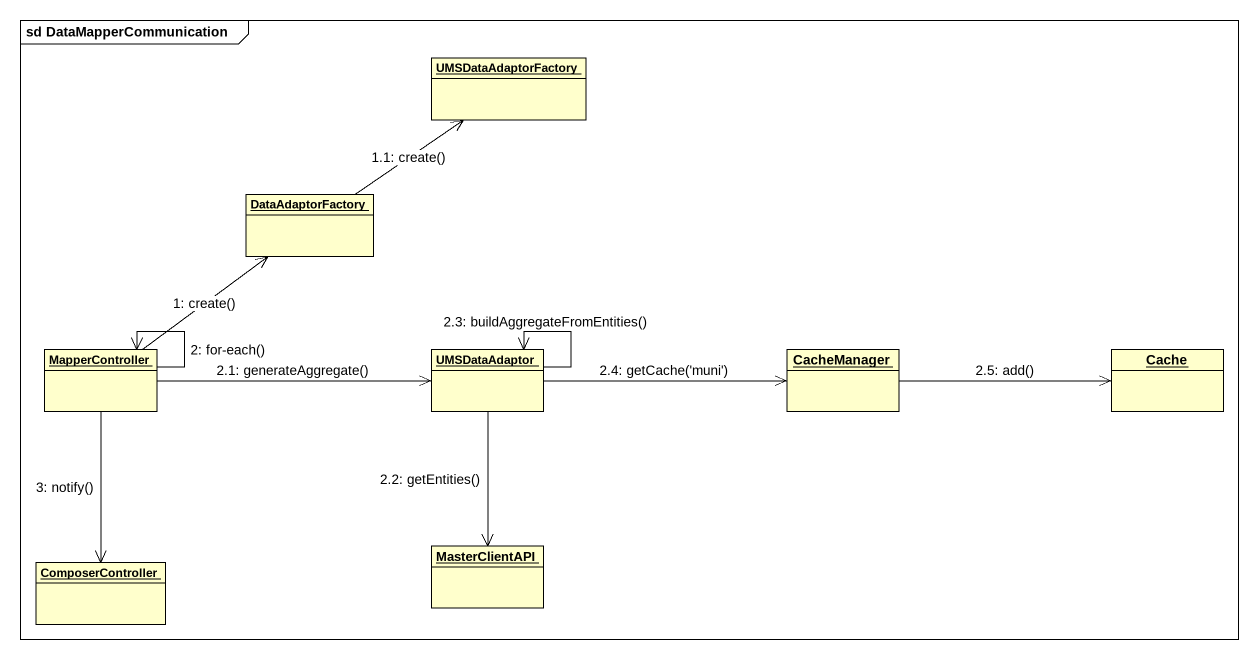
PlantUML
@startuml
mainframe sd DataMapperCommunication
hide circle
hide empty members
object UMSDataAdaptorFactory
object DataAdaptorFactory
object MapperController
object UMSDataAdaptor
object CacheManager
object Cache
object ComposerController
object MasterClientAPI
MapperController -up-> DataAdaptorFactory : 1: create()
DataAdaptorFactory -up-> UMSDataAdaptorFactory : 1.1: create()
MapperController --> MapperController : 2: for-each()
MapperController -right-> UMSDataAdaptor : 2.1: generateAggregate()
UMSDataAdaptor --> MasterClientAPI : 2.2: getEntities()
UMSDataAdaptor --> UMSDataAdaptor : 2.3: buildAggregateFromEntities()
UMSDataAdaptor -right-> CacheManager : 2.4: getCache('muni')
CacheManager -right-> Cache : 2.5: add()
MapperController --> ComposerController : 3: notify()
@enduml
